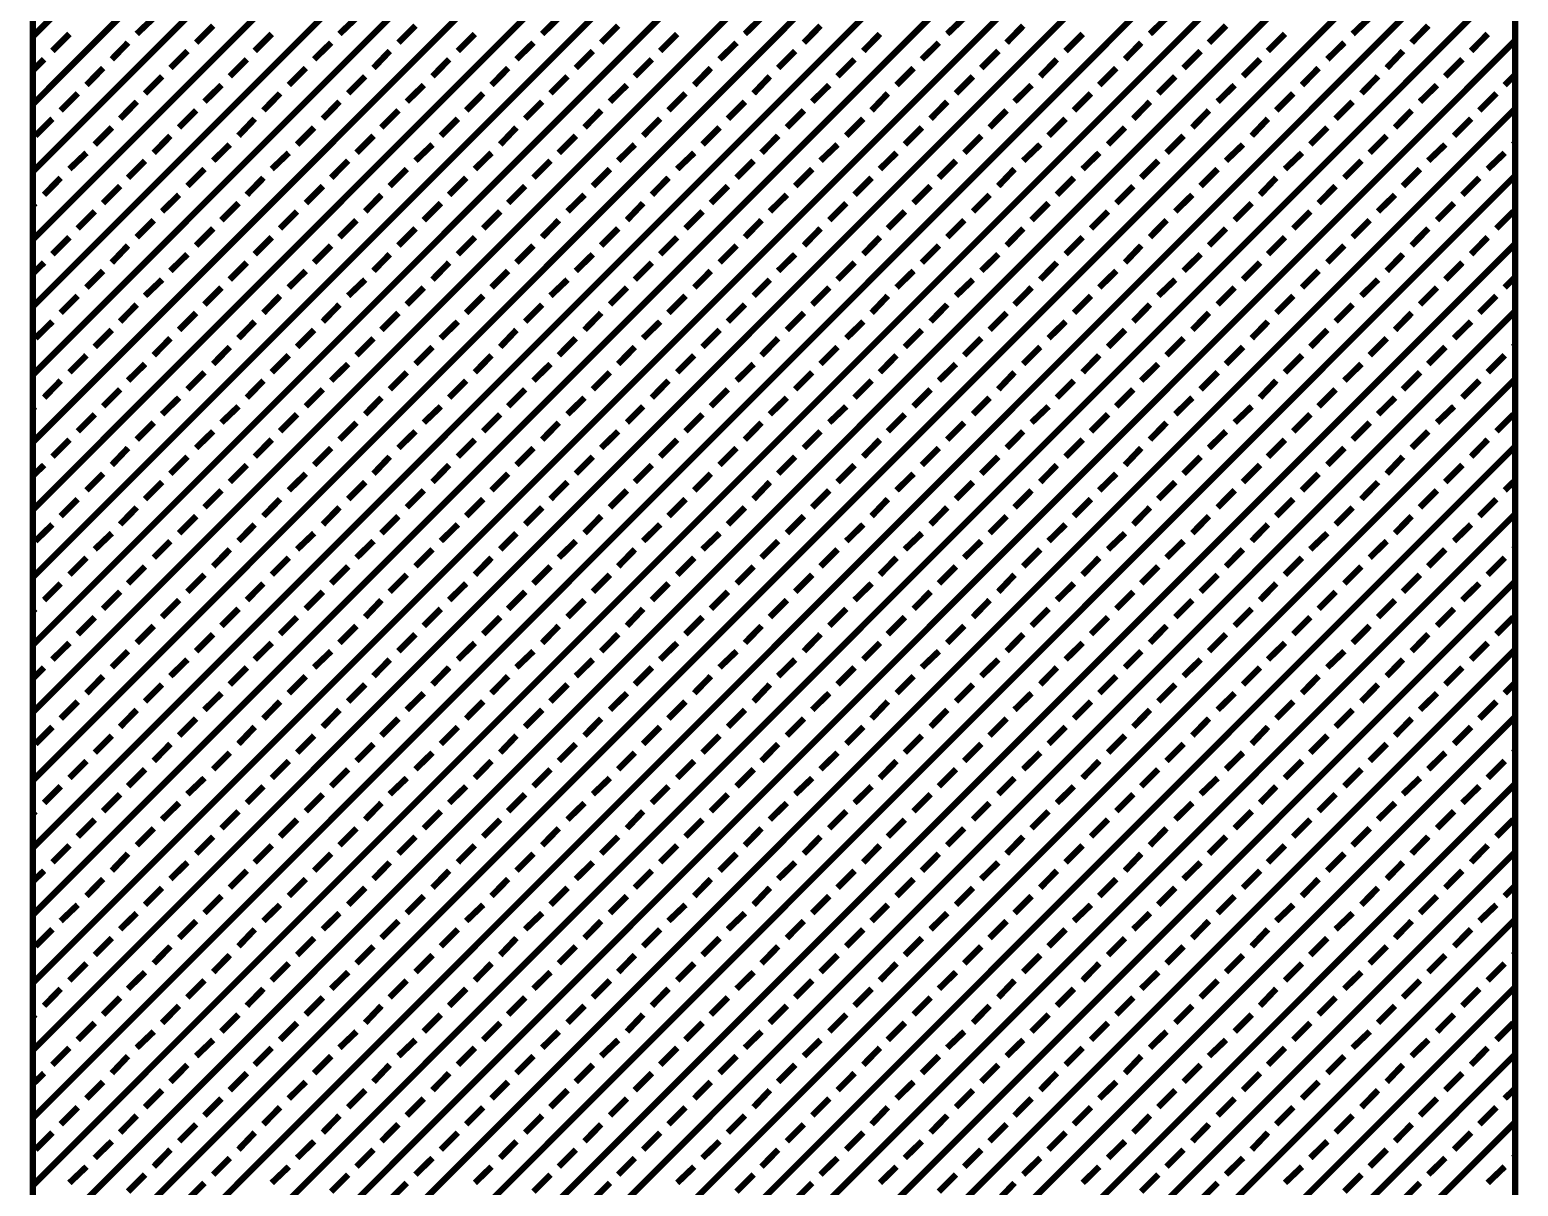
# Model space of a CAD drawing. Extents: x 2 to 176, y -19 to 159.
# Drawn here: x 109.425 to 110.335, y 118.92 to 119.627 of the extents above; entities that cross this region are included whole.
import ezdxf

# ---------------------------------------------------------------- set-up
doc = ezdxf.new("R2010")
doc.units = 0
doc.layers.add('BG_SILKSCREEN_TOP', color=7, linetype='CONTINUOUS')

msp = doc.modelspace()

# ---------------------------------------------------------------- linework, layer by layer
at = {"layer": 'BG_SILKSCREEN_TOP', "const_width": 0.00381}
for points in [[(109.42701, 121.280936), (109.42701, 117.964712)], [(110.333282, 117.964712), (110.333282, 121.280936)], [(109.42701, 119.62257), (110.333282, 120.528334)], [(109.42701, 119.581168), (110.333282, 120.487186)], [(109.42701, 119.54002), (110.333282, 120.445784)], [(109.42701, 119.498364), (110.333282, 120.404636)], [(109.42701, 119.45747), (110.333282, 120.363234)], [(109.42701, 119.415814), (110.333282, 120.322086)], [(109.42701, 119.374666), (110.333282, 120.280684)], [(109.42701, 119.333264), (110.333282, 120.239536)], [(109.42701, 119.292116), (110.333282, 120.19788)], [(109.42701, 119.250714), (110.333282, 120.156732)], [(109.42701, 119.209566), (110.333282, 120.11533)], [(109.42701, 119.16791), (110.333282, 120.074182)], [(109.42701, 119.126762), (110.333282, 120.03278)], [(109.42701, 119.085868), (110.333282, 119.991632)], [(109.42701, 119.044212), (110.333282, 119.949976)], [(109.42701, 119.003064), (110.333282, 119.909082)], [(109.42701, 118.961662), (110.333282, 119.867934)], [(109.42701, 118.920514), (110.333282, 119.826278)], [(109.42701, 118.879112), (110.333282, 119.78513)], [(109.42701, 118.837964), (110.333282, 119.743728)], [(109.42701, 118.796308), (110.333282, 119.70258)], [(109.42701, 118.75516), (110.333282, 119.661178)], [(109.49051, 119.624094), (109.500924, 119.634)], [(109.526832, 119.61876), (109.537246, 119.629174)], [(109.614462, 119.624094), (109.624876, 119.634)], [(109.65053, 119.61876), (109.660944, 119.629174)], [(109.738414, 119.624094), (109.748574, 119.634)], [(109.774482, 119.61876), (109.784896, 119.629174)], [(109.862366, 119.624094), (109.872526, 119.634)], [(109.898434, 119.61876), (109.908594, 119.629174)], [(109.986064, 119.624094), (109.996478, 119.634)], [(110.022386, 119.61876), (110.032546, 119.629174)], [(110.110016, 119.624094), (110.120176, 119.634)], [(110.146084, 119.61876), (110.156498, 119.629174)], [(110.233968, 119.624094), (110.244382, 119.634)], [(110.270036, 119.61876), (110.280196, 119.629174)], [(109.42701, 118.713758), (110.333282, 119.62003)], [(109.438948, 119.61368), (109.449362, 119.624094)], [(109.562646, 119.61368), (109.57306, 119.624094)], [(109.686852, 119.61368), (109.697266, 119.624094)], [(109.81055, 119.61368), (109.820964, 119.624094)], [(109.934756, 119.61368), (109.944916, 119.624094)], [(110.058454, 119.61368), (110.068868, 119.624094)], [(110.182152, 119.61368), (110.192566, 119.624094)], [(110.306358, 119.61368), (110.316518, 119.624094)], [(109.47527, 119.6086), (109.485176, 119.61876)], [(109.511084, 119.603266), (109.521498, 119.61368)], [(109.598968, 119.6086), (109.609382, 119.61876)], [(109.63529, 119.603266), (109.645196, 119.61368)], [(109.722666, 119.6086), (109.73308, 119.61876)], [(109.758988, 119.603266), (109.769402, 119.61368)], [(109.846872, 119.6086), (109.857286, 119.61876)], [(109.882686, 119.603266), (109.8931, 119.61368)], [(109.97057, 119.6086), (109.980984, 119.61876)], [(110.006892, 119.603266), (110.017306, 119.61368)], [(110.094776, 119.6086), (110.104682, 119.61876)], [(110.13059, 119.603266), (110.141004, 119.61368)], [(110.218474, 119.6086), (110.228888, 119.61876)], [(110.254796, 119.603266), (110.264702, 119.61368)], [(109.42701, 119.601742), (109.433868, 119.6086)], [(109.459776, 119.592852), (109.469936, 119.603266)], [(109.547406, 119.598186), (109.55782, 119.6086)], [(109.583474, 119.592852), (109.593888, 119.603266)], [(109.671358, 119.598186), (109.681518, 119.6086)], [(109.707426, 119.592852), (109.717586, 119.603266)], [(109.795056, 119.598186), (109.80547, 119.6086)], [(109.831378, 119.592852), (109.841538, 119.603266)], [(109.919008, 119.598186), (109.929422, 119.6086)], [(109.955076, 119.592852), (109.96549, 119.603266)], [(110.04296, 119.598186), (110.05312, 119.6086)], [(110.079028, 119.592852), (110.089442, 119.603266)], [(110.166912, 119.598186), (110.177326, 119.6086)], [(110.20298, 119.592852), (110.21314, 119.603266)], [(110.29061, 119.598186), (110.301024, 119.6086)], [(109.49559, 119.587772), (109.506004, 119.598186)], [(109.531912, 119.582692), (109.542326, 119.592852)], [(109.619796, 119.587772), (109.63021, 119.598186)], [(109.65561, 119.582692), (109.666024, 119.592852)], [(109.743494, 119.587772), (109.753908, 119.598186)], [(109.779816, 119.582692), (109.79023, 119.592852)], [(109.8677, 119.587772), (109.877606, 119.598186)], [(109.903514, 119.582692), (109.913928, 119.592852)], [(109.991398, 119.587772), (110.001812, 119.598186)], [(110.027212, 119.582692), (110.037626, 119.592852)], [(110.115096, 119.587772), (110.12551, 119.598186)], [(110.151418, 119.582692), (110.161832, 119.592852)], [(110.239302, 119.587772), (110.249462, 119.598186)], [(110.275116, 119.582692), (110.28553, 119.592852)], [(110.326932, 119.592852), (110.333282, 119.599202)], [(109.444028, 119.577358), (109.454442, 119.587772)], [(109.56798, 119.577358), (109.57814, 119.587772)], [(109.691932, 119.577358), (109.702346, 119.587772)], [(109.81563, 119.577358), (109.826044, 119.587772)], [(109.939836, 119.577358), (109.949742, 119.587772)], [(110.063534, 119.577358), (110.073948, 119.587772)], [(110.187232, 119.577358), (110.197646, 119.587772)], [(110.311438, 119.577358), (110.321852, 119.587772)], [(109.42701, 118.67261), (110.333282, 119.578374)], [(109.48035, 119.572278), (109.49051, 119.582692)], [(109.516418, 119.566944), (109.526832, 119.577358)], [(109.604302, 119.572278), (109.614462, 119.582692)], [(109.640116, 119.566944), (109.65053, 119.577358)], [(109.728, 119.572278), (109.738414, 119.582692)], [(109.764322, 119.566944), (109.774482, 119.577358)], [(109.851952, 119.572278), (109.862366, 119.582692)], [(109.88802, 119.566944), (109.898434, 119.577358)], [(109.975904, 119.572278), (109.986064, 119.582692)], [(110.011972, 119.566944), (110.022386, 119.577358)], [(110.099856, 119.572278), (110.110016, 119.582692)], [(110.135924, 119.566944), (110.146084, 119.577358)], [(110.223554, 119.572278), (110.233968, 119.582692)], [(110.259876, 119.566944), (110.270036, 119.577358)], [(109.428534, 119.561864), (109.438948, 119.572278)], [(109.464856, 119.55653), (109.47527, 119.566944)], [(109.55274, 119.561864), (109.562646, 119.572278)], [(109.588554, 119.55653), (109.598968, 119.566944)], [(109.676438, 119.561864), (109.686852, 119.572278)], [(109.71276, 119.55653), (109.722666, 119.566944)], [(109.800136, 119.561864), (109.81055, 119.572278)], [(109.836458, 119.55653), (109.846872, 119.566944)], [(109.924342, 119.561864), (109.934756, 119.572278)], [(109.960156, 119.55653), (109.97057, 119.566944)], [(110.04804, 119.561864), (110.058454, 119.572278)], [(110.084362, 119.55653), (110.094776, 119.566944)], [(110.172246, 119.561864), (110.182152, 119.572278)], [(110.20806, 119.55653), (110.218474, 119.566944)], [(110.295944, 119.561864), (110.306358, 119.572278)], [(109.500924, 119.55145), (109.511084, 119.561864)], [(109.537246, 119.546624), (109.547406, 119.55653)], [(109.624876, 119.55145), (109.63529, 119.561864)], [(109.660944, 119.546624), (109.671358, 119.55653)], [(109.748574, 119.55145), (109.758988, 119.561864)], [(109.784896, 119.546624), (109.795056, 119.55653)], [(109.872526, 119.55145), (109.882686, 119.561864)], [(109.908594, 119.546624), (109.919008, 119.55653)], [(109.996478, 119.55145), (110.006892, 119.561864)], [(110.032546, 119.546624), (110.04296, 119.55653)], [(110.120176, 119.55145), (110.13059, 119.561864)], [(110.156498, 119.546624), (110.166912, 119.55653)], [(110.244382, 119.55145), (110.254796, 119.561864)], [(110.280196, 119.546624), (110.29061, 119.55653)], [(110.332266, 119.55653), (110.333282, 119.5578)], [(109.449362, 119.541544), (109.459776, 119.55145)], [(109.485176, 119.53621), (109.49559, 119.546624)], [(109.57306, 119.541544), (109.583474, 119.55145)], [(109.609382, 119.53621), (109.619796, 119.546624)], [(109.697266, 119.541544), (109.707426, 119.55145)], [(109.73308, 119.53621), (109.743494, 119.546624)], [(109.820964, 119.541544), (109.831378, 119.55145)], [(109.857286, 119.53621), (109.8677, 119.546624)], [(109.944916, 119.541544), (109.955076, 119.55145)], [(109.980984, 119.53621), (109.991398, 119.546624)], [(110.068868, 119.541544), (110.079028, 119.55145)], [(110.104682, 119.53621), (110.115096, 119.546624)], [(110.192566, 119.541544), (110.20298, 119.55145)], [(110.228888, 119.53621), (110.239302, 119.546624)], [(110.316518, 119.541544), (110.326932, 119.55145)], [(109.42701, 118.631208), (110.333282, 119.53748)], [(109.521498, 119.53113), (109.531912, 119.541544)], [(109.645196, 119.53113), (109.65561, 119.541544)], [(109.769402, 119.53113), (109.779816, 119.541544)], [(109.8931, 119.53113), (109.903514, 119.541544)], [(110.017306, 119.53113), (110.027212, 119.541544)], [(110.141004, 119.53113), (110.151418, 119.541544)], [(110.264702, 119.53113), (110.275116, 119.541544)], [(109.433868, 119.525796), (109.444028, 119.53621)], [(109.469936, 119.520716), (109.48035, 119.53113)], [(109.55782, 119.525796), (109.56798, 119.53621)], [(109.593888, 119.520716), (109.604302, 119.53113)], [(109.681518, 119.525796), (109.691932, 119.53621)], [(109.717586, 119.520716), (109.728, 119.53113)], [(109.80547, 119.525796), (109.81563, 119.53621)], [(109.841538, 119.520716), (109.851952, 119.53113)], [(109.929422, 119.525796), (109.939836, 119.53621)], [(109.96549, 119.520716), (109.975904, 119.53113)], [(110.05312, 119.525796), (110.063534, 119.53621)], [(110.089442, 119.520716), (110.099856, 119.53113)], [(110.177326, 119.525796), (110.187232, 119.53621)], [(110.21314, 119.520716), (110.223554, 119.53113)], [(110.301024, 119.525796), (110.311438, 119.53621)], [(109.42701, 119.519192), (109.428534, 119.520716)], [(109.506004, 119.515636), (109.516418, 119.525796)], [(109.542326, 119.510302), (109.55274, 119.520716)], [(109.63021, 119.515636), (109.640116, 119.525796)], [(109.666024, 119.510302), (109.676438, 119.520716)], [(109.753908, 119.515636), (109.764322, 119.525796)], [(109.79023, 119.510302), (109.800136, 119.520716)], [(109.877606, 119.515636), (109.88802, 119.525796)], [(109.913928, 119.510302), (109.924342, 119.520716)], [(110.001812, 119.515636), (110.011972, 119.525796)], [(110.037626, 119.510302), (110.04804, 119.520716)], [(110.12551, 119.515636), (110.135924, 119.525796)], [(110.161832, 119.510302), (110.172246, 119.520716)], [(110.249462, 119.515636), (110.259876, 119.525796)], [(110.28553, 119.510302), (110.295944, 119.520716)], [(109.454442, 119.505222), (109.464856, 119.515636)], [(109.49051, 119.499888), (109.500924, 119.510302)], [(109.57814, 119.505222), (109.588554, 119.515636)], [(109.614462, 119.499888), (109.624876, 119.510302)], [(109.702346, 119.505222), (109.71276, 119.515636)], [(109.738414, 119.499888), (109.748574, 119.510302)], [(109.826044, 119.505222), (109.836458, 119.515636)], [(109.862366, 119.499888), (109.872526, 119.510302)], [(109.949742, 119.505222), (109.960156, 119.515636)], [(109.986064, 119.499888), (109.996478, 119.510302)], [(110.073948, 119.505222), (110.084362, 119.515636)], [(110.110016, 119.499888), (110.120176, 119.510302)], [(110.197646, 119.505222), (110.20806, 119.515636)], [(110.233968, 119.499888), (110.244382, 119.510302)], [(110.321852, 119.505222), (110.332266, 119.515636)], [(109.526832, 119.494808), (109.537246, 119.505222)], [(109.65053, 119.494808), (109.660944, 119.505222)], [(109.774482, 119.494808), (109.784896, 119.505222)], [(109.898434, 119.494808), (109.908594, 119.505222)], [(110.022386, 119.494808), (110.032546, 119.505222)], [(110.146084, 119.494808), (110.156498, 119.505222)], [(110.270036, 119.494808), (110.280196, 119.505222)], [(109.42701, 118.59006), (110.333282, 119.495824)], [(109.438948, 119.489474), (109.449362, 119.499888)], [(109.47527, 119.484394), (109.485176, 119.494808)], [(109.562646, 119.489474), (109.57306, 119.499888)], [(109.598968, 119.484394), (109.609382, 119.494808)], [(109.686852, 119.489474), (109.697266, 119.499888)], [(109.722666, 119.484394), (109.73308, 119.494808)], [(109.81055, 119.489474), (109.820964, 119.499888)], [(109.846872, 119.484394), (109.857286, 119.494808)], [(109.934756, 119.489474), (109.944916, 119.499888)], [(109.97057, 119.484394), (109.980984, 119.494808)], [(110.058454, 119.489474), (110.068868, 119.499888)], [(110.094776, 119.484394), (110.104682, 119.494808)], [(110.182152, 119.489474), (110.192566, 119.499888)], [(110.218474, 119.484394), (110.228888, 119.494808)], [(110.306358, 119.489474), (110.316518, 119.499888)], [(109.42701, 119.47779), (109.433868, 119.484394)], [(109.511084, 119.479314), (109.521498, 119.489474)], [(109.547406, 119.47398), (109.55782, 119.484394)], [(109.63529, 119.479314), (109.645196, 119.489474)], [(109.671358, 119.47398), (109.681518, 119.484394)], [(109.758988, 119.479314), (109.769402, 119.489474)], [(109.795056, 119.47398), (109.80547, 119.484394)], [(109.882686, 119.479314), (109.8931, 119.489474)], [(109.919008, 119.47398), (109.929422, 119.484394)], [(110.006892, 119.479314), (110.017306, 119.489474)], [(110.04296, 119.47398), (110.05312, 119.484394)], [(110.13059, 119.479314), (110.141004, 119.489474)], [(110.166912, 119.47398), (110.177326, 119.484394)], [(110.254796, 119.479314), (110.264702, 119.489474)], [(110.29061, 119.47398), (110.301024, 119.484394)], [(109.459776, 119.469154), (109.469936, 119.479314)], [(109.49559, 119.464074), (109.506004, 119.47398)], [(109.583474, 119.469154), (109.593888, 119.479314)], [(109.619796, 119.464074), (109.63021, 119.47398)], [(109.707426, 119.469154), (109.717586, 119.479314)], [(109.743494, 119.464074), (109.753908, 119.47398)], [(109.831378, 119.469154), (109.841538, 119.479314)], [(109.8677, 119.464074), (109.877606, 119.47398)], [(109.955076, 119.469154), (109.96549, 119.479314)], [(109.991398, 119.464074), (110.001812, 119.47398)], [(110.079028, 119.469154), (110.089442, 119.479314)], [(110.115096, 119.464074), (110.12551, 119.47398)], [(110.20298, 119.469154), (110.21314, 119.479314)], [(110.239302, 119.464074), (110.249462, 119.47398)], [(110.326932, 119.469154), (110.333282, 119.475504)], [(109.531912, 119.45874), (109.542326, 119.469154)], [(109.65561, 119.45874), (109.666024, 119.469154)], [(109.779816, 119.45874), (109.79023, 119.469154)], [(109.903514, 119.45874), (109.913928, 119.469154)], [(110.027212, 119.45874), (110.037626, 119.469154)], [(110.151418, 119.45874), (110.161832, 119.469154)], [(110.275116, 119.45874), (110.28553, 119.469154)], [(109.444028, 119.45366), (109.454442, 119.464074)], [(109.48035, 119.448326), (109.49051, 119.45874)], [(109.56798, 119.45366), (109.57814, 119.464074)], [(109.604302, 119.448326), (109.614462, 119.45874)], [(109.691932, 119.45366), (109.702346, 119.464074)], [(109.728, 119.448326), (109.738414, 119.45874)], [(109.81563, 119.45366), (109.826044, 119.464074)], [(109.851952, 119.448326), (109.862366, 119.45874)], [(109.939836, 119.45366), (109.949742, 119.464074)], [(109.975904, 119.448326), (109.986064, 119.45874)], [(110.063534, 119.45366), (110.073948, 119.464074)], [(110.099856, 119.448326), (110.110016, 119.45874)], [(110.187232, 119.45366), (110.197646, 119.464074)], [(110.223554, 119.448326), (110.233968, 119.45874)], [(110.311438, 119.45366), (110.321852, 119.464074)], [(109.42701, 118.548658), (110.333282, 119.454676)], [(109.428534, 119.438166), (109.438948, 119.448326)], [(109.516418, 119.443246), (109.526832, 119.45366)], [(109.55274, 119.438166), (109.562646, 119.448326)], [(109.640116, 119.443246), (109.65053, 119.45366)], [(109.676438, 119.438166), (109.686852, 119.448326)], [(109.764322, 119.443246), (109.774482, 119.45366)], [(109.800136, 119.438166), (109.81055, 119.448326)], [(109.88802, 119.443246), (109.898434, 119.45366)], [(109.924342, 119.438166), (109.934756, 119.448326)], [(110.011972, 119.443246), (110.022386, 119.45366)], [(110.04804, 119.438166), (110.058454, 119.448326)], [(110.135924, 119.443246), (110.146084, 119.45366)], [(110.172246, 119.438166), (110.182152, 119.448326)], [(110.259876, 119.443246), (110.270036, 119.45366)], [(110.295944, 119.438166), (110.306358, 119.448326)], [(109.464856, 119.432832), (109.47527, 119.443246)], [(109.500924, 119.427752), (109.511084, 119.438166)], [(109.588554, 119.432832), (109.598968, 119.443246)], [(109.624876, 119.427752), (109.63529, 119.438166)], [(109.71276, 119.432832), (109.722666, 119.443246)], [(109.748574, 119.427752), (109.758988, 119.438166)], [(109.836458, 119.432832), (109.846872, 119.443246)], [(109.872526, 119.427752), (109.882686, 119.438166)], [(109.960156, 119.432832), (109.97057, 119.443246)], [(109.996478, 119.427752), (110.006892, 119.438166)], [(110.084362, 119.432832), (110.094776, 119.443246)], [(110.120176, 119.427752), (110.13059, 119.438166)], [(110.20806, 119.432832), (110.218474, 119.443246)], [(110.244382, 119.427752), (110.254796, 119.438166)], [(109.537246, 119.422418), (109.547406, 119.432832)], [(109.660944, 119.422418), (109.671358, 119.432832)], [(109.784896, 119.422418), (109.795056, 119.432832)], [(109.908594, 119.422418), (109.919008, 119.432832)], [(110.032546, 119.422418), (110.04296, 119.432832)], [(110.156498, 119.422418), (110.166912, 119.432832)], [(110.280196, 119.422418), (110.29061, 119.432832)], [(110.332266, 119.432832), (110.333282, 119.434102)], [(109.449362, 119.417338), (109.459776, 119.427752)], [(109.485176, 119.412258), (109.49559, 119.422418)], [(109.57306, 119.417338), (109.583474, 119.427752)], [(109.609382, 119.412258), (109.619796, 119.422418)], [(109.697266, 119.417338), (109.707426, 119.427752)], [(109.73308, 119.412258), (109.743494, 119.422418)], [(109.820964, 119.417338), (109.831378, 119.427752)], [(109.857286, 119.412258), (109.8677, 119.422418)], [(109.944916, 119.417338), (109.955076, 119.427752)], [(109.980984, 119.412258), (109.991398, 119.422418)], [(110.068868, 119.417338), (110.079028, 119.427752)], [(110.104682, 119.412258), (110.115096, 119.422418)], [(110.192566, 119.417338), (110.20298, 119.427752)], [(110.228888, 119.412258), (110.239302, 119.422418)], [(110.316518, 119.417338), (110.326932, 119.427752)], [(109.42701, 118.50751), (110.333282, 119.413274)], [(109.433868, 119.401844), (109.444028, 119.412258)], [(109.521498, 119.406924), (109.531912, 119.417338)], [(109.55782, 119.401844), (109.56798, 119.412258)], [(109.645196, 119.406924), (109.65561, 119.417338)], [(109.681518, 119.401844), (109.691932, 119.412258)], [(109.769402, 119.406924), (109.779816, 119.417338)], [(109.80547, 119.401844), (109.81563, 119.412258)], [(109.8931, 119.406924), (109.903514, 119.417338)], [(109.929422, 119.401844), (109.939836, 119.412258)], [(110.017306, 119.406924), (110.027212, 119.417338)], [(110.05312, 119.401844), (110.063534, 119.412258)], [(110.141004, 119.406924), (110.151418, 119.417338)], [(110.177326, 119.401844), (110.187232, 119.412258)], [(110.264702, 119.406924), (110.275116, 119.417338)], [(110.301024, 119.401844), (110.311438, 119.412258)], [(109.469936, 119.39651), (109.48035, 119.406924)], [(109.506004, 119.391684), (109.516418, 119.401844)], [(109.593888, 119.39651), (109.604302, 119.406924)], [(109.63021, 119.391684), (109.640116, 119.401844)], [(109.717586, 119.39651), (109.728, 119.406924)], [(109.753908, 119.391684), (109.764322, 119.401844)], [(109.841538, 119.39651), (109.851952, 119.406924)], [(109.877606, 119.391684), (109.88802, 119.401844)], [(109.96549, 119.39651), (109.975904, 119.406924)], [(110.001812, 119.391684), (110.011972, 119.401844)], [(110.089442, 119.39651), (110.099856, 119.406924)], [(110.12551, 119.391684), (110.135924, 119.401844)], [(110.21314, 119.39651), (110.223554, 119.406924)], [(110.249462, 119.391684), (110.259876, 119.401844)], [(109.42701, 119.395494), (109.428534, 119.39651)], [(109.542326, 119.386604), (109.55274, 119.39651)], [(109.666024, 119.386604), (109.676438, 119.39651)], [(109.79023, 119.386604), (109.800136, 119.39651)], [(109.913928, 119.386604), (109.924342, 119.39651)], [(110.037626, 119.386604), (110.04804, 119.39651)], [(110.161832, 119.386604), (110.172246, 119.39651)], [(110.28553, 119.386604), (110.295944, 119.39651)], [(109.454442, 119.38127), (109.464856, 119.391684)], [(109.49051, 119.37619), (109.500924, 119.386604)], [(109.57814, 119.38127), (109.588554, 119.391684)], [(109.614462, 119.37619), (109.624876, 119.386604)], [(109.702346, 119.38127), (109.71276, 119.391684)], [(109.738414, 119.37619), (109.748574, 119.386604)], [(109.826044, 119.38127), (109.836458, 119.391684)], [(109.862366, 119.37619), (109.872526, 119.386604)], [(109.949742, 119.38127), (109.960156, 119.391684)], [(109.986064, 119.37619), (109.996478, 119.386604)], [(110.073948, 119.38127), (110.084362, 119.391684)], [(110.110016, 119.37619), (110.120176, 119.386604)], [(110.197646, 119.38127), (110.20806, 119.391684)], [(110.233968, 119.37619), (110.244382, 119.386604)], [(110.321852, 119.38127), (110.332266, 119.391684)], [(109.438948, 119.365776), (109.449362, 119.37619)], [(109.526832, 119.37111), (109.537246, 119.38127)], [(109.562646, 119.365776), (109.57306, 119.37619)], [(109.65053, 119.37111), (109.660944, 119.38127)], [(109.686852, 119.365776), (109.697266, 119.37619)], [(109.774482, 119.37111), (109.784896, 119.38127)], [(109.81055, 119.365776), (109.820964, 119.37619)], [(109.898434, 119.37111), (109.908594, 119.38127)], [(109.934756, 119.365776), (109.944916, 119.37619)], [(110.022386, 119.37111), (110.032546, 119.38127)], [(110.058454, 119.365776), (110.068868, 119.37619)], [(110.146084, 119.37111), (110.156498, 119.38127)], [(110.182152, 119.365776), (110.192566, 119.37619)], [(110.270036, 119.37111), (110.280196, 119.38127)], [(110.306358, 119.365776), (110.316518, 119.37619)], [(109.42701, 118.465854), (110.333282, 119.372126)], [(109.47527, 119.360696), (109.485176, 119.37111)], [(109.511084, 119.355362), (109.521498, 119.365776)], [(109.598968, 119.360696), (109.609382, 119.37111)], [(109.63529, 119.355362), (109.645196, 119.365776)], [(109.722666, 119.360696), (109.73308, 119.37111)], [(109.758988, 119.355362), (109.769402, 119.365776)], [(109.846872, 119.360696), (109.857286, 119.37111)], [(109.882686, 119.355362), (109.8931, 119.365776)], [(109.97057, 119.360696), (109.980984, 119.37111)], [(110.006892, 119.355362), (110.017306, 119.365776)], [(110.094776, 119.360696), (110.104682, 119.37111)], [(110.13059, 119.355362), (110.141004, 119.365776)], [(110.218474, 119.360696), (110.228888, 119.37111)], [(110.254796, 119.355362), (110.264702, 119.365776)], [(109.42701, 119.354092), (109.433868, 119.360696)], [(109.459776, 119.345202), (109.469936, 119.355362)], [(109.547406, 119.350282), (109.55782, 119.360696)], [(109.583474, 119.345202), (109.593888, 119.355362)], [(109.671358, 119.350282), (109.681518, 119.360696)], [(109.707426, 119.345202), (109.717586, 119.355362)], [(109.795056, 119.350282), (109.80547, 119.360696)], [(109.831378, 119.345202), (109.841538, 119.355362)], [(109.919008, 119.350282), (109.929422, 119.360696)], [(109.955076, 119.345202), (109.96549, 119.355362)], [(110.04296, 119.350282), (110.05312, 119.360696)], [(110.079028, 119.345202), (110.089442, 119.355362)], [(110.166912, 119.350282), (110.177326, 119.360696)], [(110.20298, 119.345202), (110.21314, 119.355362)], [(110.29061, 119.350282), (110.301024, 119.360696)], [(109.49559, 119.339868), (109.506004, 119.350282)], [(109.619796, 119.339868), (109.63021, 119.350282)], [(109.743494, 119.339868), (109.753908, 119.350282)], [(109.8677, 119.339868), (109.877606, 119.350282)], [(109.991398, 119.339868), (110.001812, 119.350282)], [(110.115096, 119.339868), (110.12551, 119.350282)], [(110.239302, 119.339868), (110.249462, 119.350282)], [(110.326932, 119.345202), (110.333282, 119.351298)], [(109.444028, 119.329454), (109.454442, 119.339868)], [(109.531912, 119.334788), (109.542326, 119.345202)], [(109.56798, 119.329454), (109.57814, 119.339868)], [(109.65561, 119.334788), (109.666024, 119.345202)], [(109.691932, 119.329454), (109.702346, 119.339868)], [(109.779816, 119.334788), (109.79023, 119.345202)], [(109.81563, 119.329454), (109.826044, 119.339868)], [(109.903514, 119.334788), (109.913928, 119.345202)], [(109.939836, 119.329454), (109.949742, 119.339868)], [(110.027212, 119.334788), (110.037626, 119.345202)], [(110.063534, 119.329454), (110.073948, 119.339868)], [(110.151418, 119.334788), (110.161832, 119.345202)], [(110.187232, 119.329454), (110.197646, 119.339868)], [(110.275116, 119.334788), (110.28553, 119.345202)], [(110.311438, 119.329454), (110.321852, 119.339868)], [(109.42701, 118.424706), (110.333282, 119.330724)], [(109.48035, 119.324374), (109.49051, 119.334788)], [(109.516418, 119.31904), (109.526832, 119.329454)], [(109.604302, 119.324374), (109.614462, 119.334788)], [(109.640116, 119.31904), (109.65053, 119.329454)], [(109.728, 119.324374), (109.738414, 119.334788)], [(109.764322, 119.31904), (109.774482, 119.329454)], [(109.851952, 119.324374), (109.862366, 119.334788)], [(109.88802, 119.31904), (109.898434, 119.329454)], [(109.975904, 119.324374), (109.986064, 119.334788)], [(110.011972, 119.31904), (110.022386, 119.329454)], [(110.099856, 119.324374), (110.110016, 119.334788)], [(110.135924, 119.31904), (110.146084, 119.329454)], [(110.223554, 119.324374), (110.233968, 119.334788)], [(110.259876, 119.31904), (110.270036, 119.329454)], [(109.428534, 119.314214), (109.438948, 119.324374)], [(109.464856, 119.309134), (109.47527, 119.31904)], [(109.55274, 119.314214), (109.562646, 119.324374)], [(109.588554, 119.309134), (109.598968, 119.31904)], [(109.676438, 119.314214), (109.686852, 119.324374)], [(109.71276, 119.309134), (109.722666, 119.31904)], [(109.800136, 119.314214), (109.81055, 119.324374)], [(109.836458, 119.309134), (109.846872, 119.31904)], [(109.924342, 119.314214), (109.934756, 119.324374)], [(109.960156, 119.309134), (109.97057, 119.31904)], [(110.04804, 119.314214), (110.058454, 119.324374)], [(110.084362, 119.309134), (110.094776, 119.31904)], [(110.172246, 119.314214), (110.182152, 119.324374)], [(110.20806, 119.309134), (110.218474, 119.31904)], [(110.295944, 119.314214), (110.306358, 119.324374)], [(109.500924, 119.304054), (109.511084, 119.314214)], [(109.624876, 119.304054), (109.63529, 119.314214)], [(109.748574, 119.304054), (109.758988, 119.314214)], [(109.872526, 119.304054), (109.882686, 119.314214)], [(109.996478, 119.304054), (110.006892, 119.314214)], [(110.120176, 119.304054), (110.13059, 119.314214)], [(110.244382, 119.304054), (110.254796, 119.314214)], [(110.332266, 119.309134), (110.333282, 119.31015)], [(109.449362, 119.29364), (109.459776, 119.304054)], [(109.537246, 119.29872), (109.547406, 119.309134)], [(109.57306, 119.29364), (109.583474, 119.304054)], [(109.660944, 119.29872), (109.671358, 119.309134)], [(109.697266, 119.29364), (109.707426, 119.304054)], [(109.784896, 119.29872), (109.795056, 119.309134)], [(109.820964, 119.29364), (109.831378, 119.304054)], [(109.908594, 119.29872), (109.919008, 119.309134)], [(109.944916, 119.29364), (109.955076, 119.304054)], [(110.032546, 119.29872), (110.04296, 119.309134)], [(110.068868, 119.29364), (110.079028, 119.304054)], [(110.156498, 119.29872), (110.166912, 119.309134)], [(110.192566, 119.29364), (110.20298, 119.304054)], [(110.280196, 119.29872), (110.29061, 119.309134)], [(110.316518, 119.29364), (110.326932, 119.304054)], [(109.485176, 119.288306), (109.49559, 119.29872)], [(109.521498, 119.283226), (109.531912, 119.29364)], [(109.609382, 119.288306), (109.619796, 119.29872)], [(109.645196, 119.283226), (109.65561, 119.29364)], [(109.73308, 119.288306), (109.743494, 119.29872)], [(109.769402, 119.283226), (109.779816, 119.29364)], [(109.857286, 119.288306), (109.8677, 119.29872)], [(109.8931, 119.283226), (109.903514, 119.29364)], [(109.980984, 119.288306), (109.991398, 119.29872)], [(110.017306, 119.283226), (110.027212, 119.29364)], [(110.104682, 119.288306), (110.115096, 119.29872)], [(110.141004, 119.283226), (110.151418, 119.29364)], [(110.228888, 119.288306), (110.239302, 119.29872)], [(110.264702, 119.283226), (110.275116, 119.29364)], [(109.42701, 118.383558), (110.333282, 119.289576)], [(109.433868, 119.278146), (109.444028, 119.288306)], [(109.469936, 119.272812), (109.48035, 119.283226)], [(109.55782, 119.278146), (109.56798, 119.288306)], [(109.593888, 119.272812), (109.604302, 119.283226)], [(109.681518, 119.278146), (109.691932, 119.288306)], [(109.717586, 119.272812), (109.728, 119.283226)], [(109.80547, 119.278146), (109.81563, 119.288306)], [(109.841538, 119.272812), (109.851952, 119.283226)], [(109.929422, 119.278146), (109.939836, 119.288306)], [(109.96549, 119.272812), (109.975904, 119.283226)], [(110.05312, 119.278146), (110.063534, 119.288306)], [(110.089442, 119.272812), (110.099856, 119.283226)], [(110.177326, 119.278146), (110.187232, 119.288306)], [(110.21314, 119.272812), (110.223554, 119.283226)], [(110.301024, 119.278146), (110.311438, 119.288306)], [(109.506004, 119.267732), (109.516418, 119.278146)], [(109.63021, 119.267732), (109.640116, 119.278146)], [(109.753908, 119.267732), (109.764322, 119.278146)], [(109.877606, 119.267732), (109.88802, 119.278146)], [(110.001812, 119.267732), (110.011972, 119.278146)], [(110.12551, 119.267732), (110.135924, 119.278146)], [(110.249462, 119.267732), (110.259876, 119.278146)], [(109.42701, 119.271288), (109.428534, 119.272812)], [(109.454442, 119.257318), (109.464856, 119.267732)], [(109.542326, 119.262398), (109.55274, 119.272812)], [(109.57814, 119.257318), (109.588554, 119.267732)], [(109.666024, 119.262398), (109.676438, 119.272812)], [(109.702346, 119.257318), (109.71276, 119.267732)], [(109.79023, 119.262398), (109.800136, 119.272812)], [(109.826044, 119.257318), (109.836458, 119.267732)], [(109.913928, 119.262398), (109.924342, 119.272812)], [(109.949742, 119.257318), (109.960156, 119.267732)], [(110.037626, 119.262398), (110.04804, 119.272812)], [(110.073948, 119.257318), (110.084362, 119.267732)], [(110.161832, 119.262398), (110.172246, 119.272812)], [(110.197646, 119.257318), (110.20806, 119.267732)], [(110.28553, 119.262398), (110.295944, 119.272812)], [(110.321852, 119.257318), (110.332266, 119.267732)], [(109.49051, 119.251984), (109.500924, 119.262398)], [(109.526832, 119.246904), (109.537246, 119.257318)], [(109.614462, 119.251984), (109.624876, 119.262398)], [(109.65053, 119.246904), (109.660944, 119.257318)], [(109.738414, 119.251984), (109.748574, 119.262398)], [(109.774482, 119.246904), (109.784896, 119.257318)], [(109.862366, 119.251984), (109.872526, 119.262398)], [(109.898434, 119.246904), (109.908594, 119.257318)], [(109.986064, 119.251984), (109.996478, 119.262398)], [(110.022386, 119.246904), (110.032546, 119.257318)], [(110.110016, 119.251984), (110.120176, 119.262398)], [(110.146084, 119.246904), (110.156498, 119.257318)], [(110.233968, 119.251984), (110.244382, 119.262398)], [(110.270036, 119.246904), (110.280196, 119.257318)], [(109.42701, 118.342156), (110.333282, 119.24792)], [(109.438948, 119.241824), (109.449362, 119.251984)], [(109.47527, 119.236998), (109.485176, 119.246904)], [(109.562646, 119.241824), (109.57306, 119.251984)], [(109.598968, 119.236998), (109.609382, 119.246904)], [(109.686852, 119.241824), (109.697266, 119.251984)], [(109.722666, 119.236998), (109.73308, 119.246904)], [(109.81055, 119.241824), (109.820964, 119.251984)], [(109.846872, 119.236998), (109.857286, 119.246904)], [(109.934756, 119.241824), (109.944916, 119.251984)], [(109.97057, 119.236998), (109.980984, 119.246904)], [(110.058454, 119.241824), (110.068868, 119.251984)], [(110.094776, 119.236998), (110.104682, 119.246904)], [(110.182152, 119.241824), (110.192566, 119.251984)], [(110.218474, 119.236998), (110.228888, 119.246904)], [(110.306358, 119.241824), (110.316518, 119.251984)], [(109.511084, 119.231664), (109.521498, 119.241824)], [(109.63529, 119.231664), (109.645196, 119.241824)], [(109.758988, 119.231664), (109.769402, 119.241824)], [(109.882686, 119.231664), (109.8931, 119.241824)], [(110.006892, 119.231664), (110.017306, 119.241824)], [(110.13059, 119.231664), (110.141004, 119.241824)], [(110.254796, 119.231664), (110.264702, 119.241824)], [(109.42701, 119.23014), (109.433868, 119.236998)], [(109.459776, 119.22125), (109.469936, 119.231664)], [(109.547406, 119.226584), (109.55782, 119.236998)], [(109.583474, 119.22125), (109.593888, 119.231664)], [(109.671358, 119.226584), (109.681518, 119.236998)], [(109.707426, 119.22125), (109.717586, 119.231664)], [(109.795056, 119.226584), (109.80547, 119.236998)], [(109.831378, 119.22125), (109.841538, 119.231664)], [(109.919008, 119.226584), (109.929422, 119.236998)], [(109.955076, 119.22125), (109.96549, 119.231664)], [(110.04296, 119.226584), (110.05312, 119.236998)], [(110.079028, 119.22125), (110.089442, 119.231664)], [(110.166912, 119.226584), (110.177326, 119.236998)], [(110.20298, 119.22125), (110.21314, 119.231664)], [(110.29061, 119.226584), (110.301024, 119.236998)], [(109.49559, 119.21617), (109.506004, 119.226584)], [(109.531912, 119.21109), (109.542326, 119.22125)], [(109.619796, 119.21617), (109.63021, 119.226584)], [(109.65561, 119.21109), (109.666024, 119.22125)], [(109.743494, 119.21617), (109.753908, 119.226584)], [(109.779816, 119.21109), (109.79023, 119.22125)], [(109.8677, 119.21617), (109.877606, 119.226584)], [(109.903514, 119.21109), (109.913928, 119.22125)], [(109.991398, 119.21617), (110.001812, 119.226584)], [(110.027212, 119.21109), (110.037626, 119.22125)], [(110.115096, 119.21617), (110.12551, 119.226584)], [(110.151418, 119.21109), (110.161832, 119.22125)], [(110.239302, 119.21617), (110.249462, 119.226584)], [(110.275116, 119.21109), (110.28553, 119.22125)], [(110.326932, 119.22125), (110.333282, 119.2276)], [(109.444028, 119.205756), (109.454442, 119.21617)], [(109.48035, 119.200676), (109.49051, 119.21109)], [(109.56798, 119.205756), (109.57814, 119.21617)], [(109.604302, 119.200676), (109.614462, 119.21109)], [(109.691932, 119.205756), (109.702346, 119.21617)], [(109.728, 119.200676), (109.738414, 119.21109)], [(109.81563, 119.205756), (109.826044, 119.21617)], [(109.851952, 119.200676), (109.862366, 119.21109)], [(109.939836, 119.205756), (109.949742, 119.21617)], [(109.975904, 119.200676), (109.986064, 119.21109)], [(110.063534, 119.205756), (110.073948, 119.21617)], [(110.099856, 119.200676), (110.110016, 119.21109)], [(110.187232, 119.205756), (110.197646, 119.21617)], [(110.223554, 119.200676), (110.233968, 119.21109)], [(110.311438, 119.205756), (110.321852, 119.21617)], [(109.42701, 118.301008), (110.333282, 119.206772)], [(109.428534, 119.190262), (109.438948, 119.200676)], [(109.516418, 119.195342), (109.526832, 119.205756)], [(109.55274, 119.190262), (109.562646, 119.200676)], [(109.640116, 119.195342), (109.65053, 119.205756)], [(109.676438, 119.190262), (109.686852, 119.200676)], [(109.764322, 119.195342), (109.774482, 119.205756)], [(109.800136, 119.190262), (109.81055, 119.200676)], [(109.88802, 119.195342), (109.898434, 119.205756)], [(109.924342, 119.190262), (109.934756, 119.200676)], [(110.011972, 119.195342), (110.022386, 119.205756)], [(110.04804, 119.190262), (110.058454, 119.200676)], [(110.135924, 119.195342), (110.146084, 119.205756)], [(110.172246, 119.190262), (110.182152, 119.200676)], [(110.259876, 119.195342), (110.270036, 119.205756)], [(110.295944, 119.190262), (110.306358, 119.200676)], [(109.464856, 119.184928), (109.47527, 119.195342)], [(109.588554, 119.184928), (109.598968, 119.195342)], [(109.71276, 119.184928), (109.722666, 119.195342)], [(109.836458, 119.184928), (109.846872, 119.195342)], [(109.960156, 119.184928), (109.97057, 119.195342)], [(110.084362, 119.184928), (110.094776, 119.195342)], [(110.20806, 119.184928), (110.218474, 119.195342)], [(109.500924, 119.179848), (109.511084, 119.190262)], [(109.537246, 119.174768), (109.547406, 119.184928)], [(109.624876, 119.179848), (109.63529, 119.190262)], [(109.660944, 119.174768), (109.671358, 119.184928)], [(109.748574, 119.179848), (109.758988, 119.190262)], [(109.784896, 119.174768), (109.795056, 119.184928)], [(109.872526, 119.179848), (109.882686, 119.190262)], [(109.908594, 119.174768), (109.919008, 119.184928)], [(109.996478, 119.179848), (110.006892, 119.190262)], [(110.032546, 119.174768), (110.04296, 119.184928)], [(110.120176, 119.179848), (110.13059, 119.190262)], [(110.156498, 119.174768), (110.166912, 119.184928)], [(110.244382, 119.179848), (110.254796, 119.190262)], [(110.280196, 119.174768), (110.29061, 119.184928)], [(110.332266, 119.184928), (110.333282, 119.186198)], [(109.449362, 119.169434), (109.459776, 119.179848)], [(109.485176, 119.164354), (109.49559, 119.174768)], [(109.57306, 119.169434), (109.583474, 119.179848)], [(109.609382, 119.164354), (109.619796, 119.174768)], [(109.697266, 119.169434), (109.707426, 119.179848)], [(109.73308, 119.164354), (109.743494, 119.174768)], [(109.820964, 119.169434), (109.831378, 119.179848)], [(109.857286, 119.164354), (109.8677, 119.174768)], [(109.944916, 119.169434), (109.955076, 119.179848)], [(109.980984, 119.164354), (109.991398, 119.174768)], [(110.068868, 119.169434), (110.079028, 119.179848)], [(110.104682, 119.164354), (110.115096, 119.174768)], [(110.192566, 119.169434), (110.20298, 119.179848)], [(110.228888, 119.164354), (110.239302, 119.174768)], [(110.316518, 119.169434), (110.326932, 119.179848)], [(109.42701, 118.259606), (110.333282, 119.165878)], [(109.433868, 119.154194), (109.444028, 119.164354)], [(109.521498, 119.159528), (109.531912, 119.169434)], [(109.55782, 119.154194), (109.56798, 119.164354)], [(109.645196, 119.159528), (109.65561, 119.169434)], [(109.681518, 119.154194), (109.691932, 119.164354)], [(109.769402, 119.159528), (109.779816, 119.169434)], [(109.80547, 119.154194), (109.81563, 119.164354)], [(109.8931, 119.159528), (109.903514, 119.169434)], [(109.929422, 119.154194), (109.939836, 119.164354)], [(110.017306, 119.159528), (110.027212, 119.169434)], [(110.05312, 119.154194), (110.063534, 119.164354)], [(110.141004, 119.159528), (110.151418, 119.169434)], [(110.177326, 119.154194), (110.187232, 119.164354)], [(110.264702, 119.159528), (110.275116, 119.169434)], [(110.301024, 119.154194), (110.311438, 119.164354)], [(109.469936, 119.149114), (109.48035, 119.159528)], [(109.593888, 119.149114), (109.604302, 119.159528)], [(109.717586, 119.149114), (109.728, 119.159528)], [(109.841538, 119.149114), (109.851952, 119.159528)], [(109.96549, 119.149114), (109.975904, 119.159528)], [(110.089442, 119.149114), (110.099856, 119.159528)], [(110.21314, 119.149114), (110.223554, 119.159528)], [(109.42701, 119.14759), (109.428534, 119.149114)], [(109.506004, 119.144034), (109.516418, 119.154194)], [(109.542326, 119.1387), (109.55274, 119.149114)], [(109.63021, 119.144034), (109.640116, 119.154194)], [(109.666024, 119.1387), (109.676438, 119.149114)], [(109.753908, 119.144034), (109.764322, 119.154194)], [(109.79023, 119.1387), (109.800136, 119.149114)], [(109.877606, 119.144034), (109.88802, 119.154194)], [(109.913928, 119.1387), (109.924342, 119.149114)], [(110.001812, 119.144034), (110.011972, 119.154194)], [(110.037626, 119.1387), (110.04804, 119.149114)], [(110.12551, 119.144034), (110.135924, 119.154194)], [(110.161832, 119.1387), (110.172246, 119.149114)], [(110.249462, 119.144034), (110.259876, 119.154194)], [(110.28553, 119.1387), (110.295944, 119.149114)], [(109.454442, 119.13362), (109.464856, 119.144034)], [(109.49051, 119.128286), (109.500924, 119.1387)], [(109.57814, 119.13362), (109.588554, 119.144034)], [(109.614462, 119.128286), (109.624876, 119.1387)], [(109.702346, 119.13362), (109.71276, 119.144034)], [(109.738414, 119.128286), (109.748574, 119.1387)], [(109.826044, 119.13362), (109.836458, 119.144034)], [(109.862366, 119.128286), (109.872526, 119.1387)], [(109.949742, 119.13362), (109.960156, 119.144034)], [(109.986064, 119.128286), (109.996478, 119.1387)], [(110.073948, 119.13362), (110.084362, 119.144034)], [(110.110016, 119.128286), (110.120176, 119.1387)], [(110.197646, 119.13362), (110.20806, 119.144034)], [(110.233968, 119.128286), (110.244382, 119.1387)], [(110.321852, 119.13362), (110.332266, 119.144034)], [(109.438948, 119.117872), (109.449362, 119.128286)], [(109.526832, 119.123206), (109.537246, 119.13362)], [(109.562646, 119.117872), (109.57306, 119.128286)], [(109.65053, 119.123206), (109.660944, 119.13362)], [(109.686852, 119.117872), (109.697266, 119.128286)], [(109.774482, 119.123206), (109.784896, 119.13362)], [(109.81055, 119.117872), (109.820964, 119.128286)], [(109.898434, 119.123206), (109.908594, 119.13362)], [(109.934756, 119.117872), (109.944916, 119.128286)], [(110.022386, 119.123206), (110.032546, 119.13362)], [(110.058454, 119.117872), (110.068868, 119.128286)], [(110.146084, 119.123206), (110.156498, 119.13362)], [(110.182152, 119.117872), (110.192566, 119.128286)], [(110.270036, 119.123206), (110.280196, 119.13362)], [(110.306358, 119.117872), (110.316518, 119.128286)], [(109.42701, 118.218458), (110.333282, 119.124222)], [(109.47527, 119.112792), (109.485176, 119.123206)], [(109.598968, 119.112792), (109.609382, 119.123206)], [(109.722666, 119.112792), (109.73308, 119.123206)], [(109.846872, 119.112792), (109.857286, 119.123206)], [(109.97057, 119.112792), (109.980984, 119.123206)], [(110.094776, 119.112792), (110.104682, 119.123206)], [(110.218474, 119.112792), (110.228888, 119.123206)], [(109.42701, 119.106188), (109.433868, 119.112792)], [(109.511084, 119.107712), (109.521498, 119.117872)], [(109.547406, 119.102378), (109.55782, 119.112792)], [(109.63529, 119.107712), (109.645196, 119.117872)], [(109.671358, 119.102378), (109.681518, 119.112792)], [(109.758988, 119.107712), (109.769402, 119.117872)], [(109.795056, 119.102378), (109.80547, 119.112792)], [(109.882686, 119.107712), (109.8931, 119.117872)], [(109.919008, 119.102378), (109.929422, 119.112792)], [(110.006892, 119.107712), (110.017306, 119.117872)], [(110.04296, 119.102378), (110.05312, 119.112792)], [(110.13059, 119.107712), (110.141004, 119.117872)], [(110.166912, 119.102378), (110.177326, 119.112792)], [(110.254796, 119.107712), (110.264702, 119.117872)], [(110.29061, 119.102378), (110.301024, 119.112792)], [(109.459776, 119.097298), (109.469936, 119.107712)], [(109.49559, 119.091964), (109.506004, 119.102378)], [(109.583474, 119.097298), (109.593888, 119.107712)], [(109.619796, 119.091964), (109.63021, 119.102378)], [(109.707426, 119.097298), (109.717586, 119.107712)], [(109.743494, 119.091964), (109.753908, 119.102378)], [(109.831378, 119.097298), (109.841538, 119.107712)], [(109.8677, 119.091964), (109.877606, 119.102378)], [(109.955076, 119.097298), (109.96549, 119.107712)], [(109.991398, 119.091964), (110.001812, 119.102378)], [(110.079028, 119.097298), (110.089442, 119.107712)], [(110.115096, 119.091964), (110.12551, 119.102378)], [(110.20298, 119.097298), (110.21314, 119.107712)], [(110.239302, 119.091964), (110.249462, 119.102378)], [(110.326932, 119.097298), (110.333282, 119.103648)], [(109.444028, 119.082058), (109.454442, 119.091964)], [(109.531912, 119.086884), (109.542326, 119.097298)], [(109.56798, 119.082058), (109.57814, 119.091964)], [(109.65561, 119.086884), (109.666024, 119.097298)], [(109.691932, 119.082058), (109.702346, 119.091964)], [(109.779816, 119.086884), (109.79023, 119.097298)], [(109.81563, 119.082058), (109.826044, 119.091964)], [(109.903514, 119.086884), (109.913928, 119.097298)], [(109.939836, 119.082058), (109.949742, 119.091964)], [(110.027212, 119.086884), (110.037626, 119.097298)], [(110.063534, 119.082058), (110.073948, 119.091964)], [(110.151418, 119.086884), (110.161832, 119.097298)], [(110.187232, 119.082058), (110.197646, 119.091964)], [(110.275116, 119.086884), (110.28553, 119.097298)], [(110.311438, 119.082058), (110.321852, 119.091964)], [(109.42701, 118.177056), (110.333282, 119.083074)], [(109.48035, 119.076978), (109.49051, 119.086884)], [(109.604302, 119.076978), (109.614462, 119.086884)], [(109.728, 119.076978), (109.738414, 119.086884)], [(109.851952, 119.076978), (109.862366, 119.086884)], [(109.975904, 119.076978), (109.986064, 119.086884)], [(110.099856, 119.076978), (110.110016, 119.086884)], [(110.223554, 119.076978), (110.233968, 119.086884)], [(109.428534, 119.066564), (109.438948, 119.076978)], [(109.516418, 119.071644), (109.526832, 119.082058)], [(109.55274, 119.066564), (109.562646, 119.076978)], [(109.640116, 119.071644), (109.65053, 119.082058)], [(109.676438, 119.066564), (109.686852, 119.076978)], [(109.764322, 119.071644), (109.774482, 119.082058)], [(109.800136, 119.066564), (109.81055, 119.076978)], [(109.88802, 119.071644), (109.898434, 119.082058)], [(109.924342, 119.066564), (109.934756, 119.076978)], [(110.011972, 119.071644), (110.022386, 119.082058)], [(110.04804, 119.066564), (110.058454, 119.076978)], [(110.135924, 119.071644), (110.146084, 119.082058)], [(110.172246, 119.066564), (110.182152, 119.076978)], [(110.259876, 119.071644), (110.270036, 119.082058)], [(110.295944, 119.066564), (110.306358, 119.076978)], [(109.464856, 119.06123), (109.47527, 119.071644)], [(109.500924, 119.05615), (109.511084, 119.066564)], [(109.588554, 119.06123), (109.598968, 119.071644)], [(109.624876, 119.05615), (109.63529, 119.066564)], [(109.71276, 119.06123), (109.722666, 119.071644)], [(109.748574, 119.05615), (109.758988, 119.066564)], [(109.836458, 119.06123), (109.846872, 119.071644)], [(109.872526, 119.05615), (109.882686, 119.066564)], [(109.960156, 119.06123), (109.97057, 119.071644)], [(109.996478, 119.05615), (110.006892, 119.066564)], [(110.084362, 119.06123), (110.094776, 119.071644)], [(110.120176, 119.05615), (110.13059, 119.066564)], [(110.20806, 119.06123), (110.218474, 119.071644)], [(110.244382, 119.05615), (110.254796, 119.066564)], [(109.449362, 119.045736), (109.459776, 119.05615)], [(109.537246, 119.050816), (109.547406, 119.06123)], [(109.57306, 119.045736), (109.583474, 119.05615)], [(109.660944, 119.050816), (109.671358, 119.06123)], [(109.697266, 119.045736), (109.707426, 119.05615)], [(109.784896, 119.050816), (109.795056, 119.06123)], [(109.820964, 119.045736), (109.831378, 119.05615)], [(109.908594, 119.050816), (109.919008, 119.06123)], [(109.944916, 119.045736), (109.955076, 119.05615)], [(110.032546, 119.050816), (110.04296, 119.06123)], [(110.068868, 119.045736), (110.079028, 119.05615)], [(110.156498, 119.050816), (110.166912, 119.06123)], [(110.192566, 119.045736), (110.20298, 119.05615)], [(110.280196, 119.050816), (110.29061, 119.06123)], [(110.316518, 119.045736), (110.326932, 119.05615)], [(110.332266, 119.06123), (110.333282, 119.0625)], [(109.485176, 119.040656), (109.49559, 119.050816)], [(109.609382, 119.040656), (109.619796, 119.050816)], [(109.73308, 119.040656), (109.743494, 119.050816)], [(109.857286, 119.040656), (109.8677, 119.050816)], [(109.980984, 119.040656), (109.991398, 119.050816)], [(110.104682, 119.040656), (110.115096, 119.050816)], [(110.228888, 119.040656), (110.239302, 119.050816)], [(109.42701, 118.135908), (110.333282, 119.041672)], [(109.433868, 119.030242), (109.444028, 119.040656)], [(109.521498, 119.035322), (109.531912, 119.045736)], [(109.55782, 119.030242), (109.56798, 119.040656)], [(109.645196, 119.035322), (109.65561, 119.045736)], [(109.681518, 119.030242), (109.691932, 119.040656)], [(109.769402, 119.035322), (109.779816, 119.045736)], [(109.80547, 119.030242), (109.81563, 119.040656)], [(109.8931, 119.035322), (109.903514, 119.045736)], [(109.929422, 119.030242), (109.939836, 119.040656)], [(110.017306, 119.035322), (110.027212, 119.045736)], [(110.05312, 119.030242), (110.063534, 119.040656)], [(110.141004, 119.035322), (110.151418, 119.045736)], [(110.177326, 119.030242), (110.187232, 119.040656)], [(110.264702, 119.035322), (110.275116, 119.045736)], [(110.301024, 119.030242), (110.311438, 119.040656)], [(109.469936, 119.024908), (109.48035, 119.035322)], [(109.506004, 119.019828), (109.516418, 119.030242)], [(109.593888, 119.024908), (109.604302, 119.035322)], [(109.63021, 119.019828), (109.640116, 119.030242)], [(109.717586, 119.024908), (109.728, 119.035322)], [(109.753908, 119.019828), (109.764322, 119.030242)], [(109.841538, 119.024908), (109.851952, 119.035322)], [(109.877606, 119.019828), (109.88802, 119.030242)], [(109.96549, 119.024908), (109.975904, 119.035322)], [(110.001812, 119.019828), (110.011972, 119.030242)], [(110.089442, 119.024908), (110.099856, 119.035322)], [(110.12551, 119.019828), (110.135924, 119.030242)], [(110.21314, 119.024908), (110.223554, 119.035322)], [(110.249462, 119.019828), (110.259876, 119.030242)], [(109.42701, 119.023384), (109.428534, 119.024908)], [(109.454442, 119.009414), (109.464856, 119.019828)], [(109.542326, 119.014494), (109.55274, 119.024908)], [(109.57814, 119.009414), (109.588554, 119.019828)], [(109.666024, 119.014494), (109.676438, 119.024908)], [(109.702346, 119.009414), (109.71276, 119.019828)], [(109.79023, 119.014494), (109.800136, 119.024908)], [(109.826044, 119.009414), (109.836458, 119.019828)], [(109.913928, 119.014494), (109.924342, 119.024908)], [(109.949742, 119.009414), (109.960156, 119.019828)], [(110.037626, 119.014494), (110.04804, 119.024908)], [(110.073948, 119.009414), (110.084362, 119.019828)], [(110.161832, 119.014494), (110.172246, 119.024908)], [(110.197646, 119.009414), (110.20806, 119.019828)], [(110.28553, 119.014494), (110.295944, 119.024908)], [(110.321852, 119.009414), (110.332266, 119.019828)], [(109.49051, 119.004588), (109.500924, 119.014494)], [(109.614462, 119.004588), (109.624876, 119.014494)], [(109.738414, 119.004588), (109.748574, 119.014494)], [(109.862366, 119.004588), (109.872526, 119.014494)], [(109.986064, 119.004588), (109.996478, 119.014494)], [(110.110016, 119.004588), (110.120176, 119.014494)], [(110.233968, 119.004588), (110.244382, 119.014494)], [(109.42701, 118.094252), (110.333282, 119.000524)], [(109.438948, 118.994174), (109.449362, 119.004588)], [(109.526832, 118.999508), (109.537246, 119.009414)], [(109.562646, 118.994174), (109.57306, 119.004588)], [(109.65053, 118.999508), (109.660944, 119.009414)], [(109.686852, 118.994174), (109.697266, 119.004588)], [(109.774482, 118.999508), (109.784896, 119.009414)], [(109.81055, 118.994174), (109.820964, 119.004588)], [(109.898434, 118.999508), (109.908594, 119.009414)], [(109.934756, 118.994174), (109.944916, 119.004588)], [(110.022386, 118.999508), (110.032546, 119.009414)], [(110.058454, 118.994174), (110.068868, 119.004588)], [(110.146084, 118.999508), (110.156498, 119.009414)], [(110.182152, 118.994174), (110.192566, 119.004588)], [(110.270036, 118.999508), (110.280196, 119.009414)], [(110.306358, 118.994174), (110.316518, 119.004588)], [(109.47527, 118.989094), (109.485176, 118.999508)], [(109.511084, 118.98376), (109.521498, 118.994174)], [(109.598968, 118.989094), (109.609382, 118.999508)], [(109.63529, 118.98376), (109.645196, 118.994174)], [(109.722666, 118.989094), (109.73308, 118.999508)], [(109.758988, 118.98376), (109.769402, 118.994174)], [(109.846872, 118.989094), (109.857286, 118.999508)], [(109.882686, 118.98376), (109.8931, 118.994174)], [(109.97057, 118.989094), (109.980984, 118.999508)], [(110.006892, 118.98376), (110.017306, 118.994174)], [(110.094776, 118.989094), (110.104682, 118.999508)], [(110.13059, 118.98376), (110.141004, 118.994174)], [(110.218474, 118.989094), (110.228888, 118.999508)], [(110.254796, 118.98376), (110.264702, 118.994174)], [(109.42701, 118.98249), (109.433868, 118.989094)], [(109.459776, 118.9736), (109.469936, 118.98376)], [(109.547406, 118.97868), (109.55782, 118.989094)], [(109.583474, 118.9736), (109.593888, 118.98376)], [(109.671358, 118.97868), (109.681518, 118.989094)], [(109.707426, 118.9736), (109.717586, 118.98376)], [(109.795056, 118.97868), (109.80547, 118.989094)], [(109.831378, 118.9736), (109.841538, 118.98376)], [(109.919008, 118.97868), (109.929422, 118.989094)], [(109.955076, 118.9736), (109.96549, 118.98376)], [(110.04296, 118.97868), (110.05312, 118.989094)], [(110.079028, 118.9736), (110.089442, 118.98376)], [(110.166912, 118.97868), (110.177326, 118.989094)], [(110.20298, 118.9736), (110.21314, 118.98376)], [(110.29061, 118.97868), (110.301024, 118.989094)], [(109.49559, 118.968266), (109.506004, 118.97868)], [(109.531912, 118.963186), (109.542326, 118.9736)], [(109.619796, 118.968266), (109.63021, 118.97868)], [(109.65561, 118.963186), (109.666024, 118.9736)], [(109.743494, 118.968266), (109.753908, 118.97868)], [(109.779816, 118.963186), (109.79023, 118.9736)], [(109.8677, 118.968266), (109.877606, 118.97868)], [(109.903514, 118.963186), (109.913928, 118.9736)], [(109.991398, 118.968266), (110.001812, 118.97868)], [(110.027212, 118.963186), (110.037626, 118.9736)], [(110.115096, 118.968266), (110.12551, 118.97868)], [(110.151418, 118.963186), (110.161832, 118.9736)], [(110.239302, 118.968266), (110.249462, 118.97868)], [(110.275116, 118.963186), (110.28553, 118.9736)], [(110.326932, 118.9736), (110.333282, 118.979696)], [(109.444028, 118.957852), (109.454442, 118.968266)], [(109.56798, 118.957852), (109.57814, 118.968266)], [(109.691932, 118.957852), (109.702346, 118.968266)], [(109.81563, 118.957852), (109.826044, 118.968266)], [(109.939836, 118.957852), (109.949742, 118.968266)], [(110.063534, 118.957852), (110.073948, 118.968266)], [(110.187232, 118.957852), (110.197646, 118.968266)], [(110.311438, 118.957852), (110.321852, 118.968266)], [(109.42701, 118.053104), (110.333282, 118.959122)], [(109.48035, 118.952772), (109.49051, 118.963186)], [(109.516418, 118.947438), (109.526832, 118.957852)], [(109.604302, 118.952772), (109.614462, 118.963186)], [(109.640116, 118.947438), (109.65053, 118.957852)], [(109.728, 118.952772), (109.738414, 118.963186)], [(109.764322, 118.947438), (109.774482, 118.957852)], [(109.851952, 118.952772), (109.862366, 118.963186)], [(109.88802, 118.947438), (109.898434, 118.957852)], [(109.975904, 118.952772), (109.986064, 118.963186)], [(110.011972, 118.947438), (110.022386, 118.957852)], [(110.099856, 118.952772), (110.110016, 118.963186)], [(110.135924, 118.947438), (110.146084, 118.957852)], [(110.223554, 118.952772), (110.233968, 118.963186)], [(110.259876, 118.947438), (110.270036, 118.957852)], [(109.428534, 118.942358), (109.438948, 118.952772)], [(109.464856, 118.937278), (109.47527, 118.947438)], [(109.55274, 118.942358), (109.562646, 118.952772)], [(109.588554, 118.937278), (109.598968, 118.947438)], [(109.676438, 118.942358), (109.686852, 118.952772)], [(109.71276, 118.937278), (109.722666, 118.947438)], [(109.800136, 118.942358), (109.81055, 118.952772)], [(109.836458, 118.937278), (109.846872, 118.947438)], [(109.924342, 118.942358), (109.934756, 118.952772)], [(109.960156, 118.937278), (109.97057, 118.947438)], [(110.04804, 118.942358), (110.058454, 118.952772)], [(110.084362, 118.937278), (110.094776, 118.947438)], [(110.172246, 118.942358), (110.182152, 118.952772)], [(110.20806, 118.937278), (110.218474, 118.947438)], [(110.295944, 118.942358), (110.306358, 118.952772)], [(109.500924, 118.931944), (109.511084, 118.942358)], [(109.537246, 118.927118), (109.547406, 118.937278)], [(109.624876, 118.931944), (109.63529, 118.942358)], [(109.660944, 118.927118), (109.671358, 118.937278)], [(109.748574, 118.931944), (109.758988, 118.942358)], [(109.784896, 118.927118), (109.795056, 118.937278)], [(109.872526, 118.931944), (109.882686, 118.942358)], [(109.908594, 118.927118), (109.919008, 118.937278)], [(109.996478, 118.931944), (110.006892, 118.942358)], [(110.032546, 118.927118), (110.04296, 118.937278)], [(110.120176, 118.931944), (110.13059, 118.942358)], [(110.156498, 118.927118), (110.166912, 118.937278)], [(110.244382, 118.931944), (110.254796, 118.942358)], [(110.280196, 118.927118), (110.29061, 118.937278)], [(110.332266, 118.937278), (110.333282, 118.938294)], [(109.449362, 118.922038), (109.459776, 118.931944)], [(109.57306, 118.922038), (109.583474, 118.931944)], [(109.697266, 118.922038), (109.707426, 118.931944)], [(109.820964, 118.922038), (109.831378, 118.931944)], [(109.944916, 118.922038), (109.955076, 118.931944)], [(110.068868, 118.922038), (110.079028, 118.931944)], [(110.192566, 118.922038), (110.20298, 118.931944)], [(110.316518, 118.922038), (110.326932, 118.931944)], [(109.485176, 118.916704), (109.49559, 118.927118)], [(109.521498, 118.911624), (109.531912, 118.922038)], [(109.609382, 118.916704), (109.619796, 118.927118)], [(109.645196, 118.911624), (109.65561, 118.922038)], [(109.73308, 118.916704), (109.743494, 118.927118)], [(109.769402, 118.911624), (109.779816, 118.922038)], [(109.857286, 118.916704), (109.8677, 118.927118)], [(109.8931, 118.911624), (109.903514, 118.922038)], [(109.980984, 118.916704), (109.991398, 118.927118)], [(110.017306, 118.911624), (110.027212, 118.922038)], [(110.104682, 118.916704), (110.115096, 118.927118)], [(110.141004, 118.911624), (110.151418, 118.922038)], [(110.228888, 118.916704), (110.239302, 118.927118)], [(110.264702, 118.911624), (110.275116, 118.922038)]]:
    msp.add_lwpolyline(points, dxfattribs=at)

doc.saveas('drawing.dxf')
